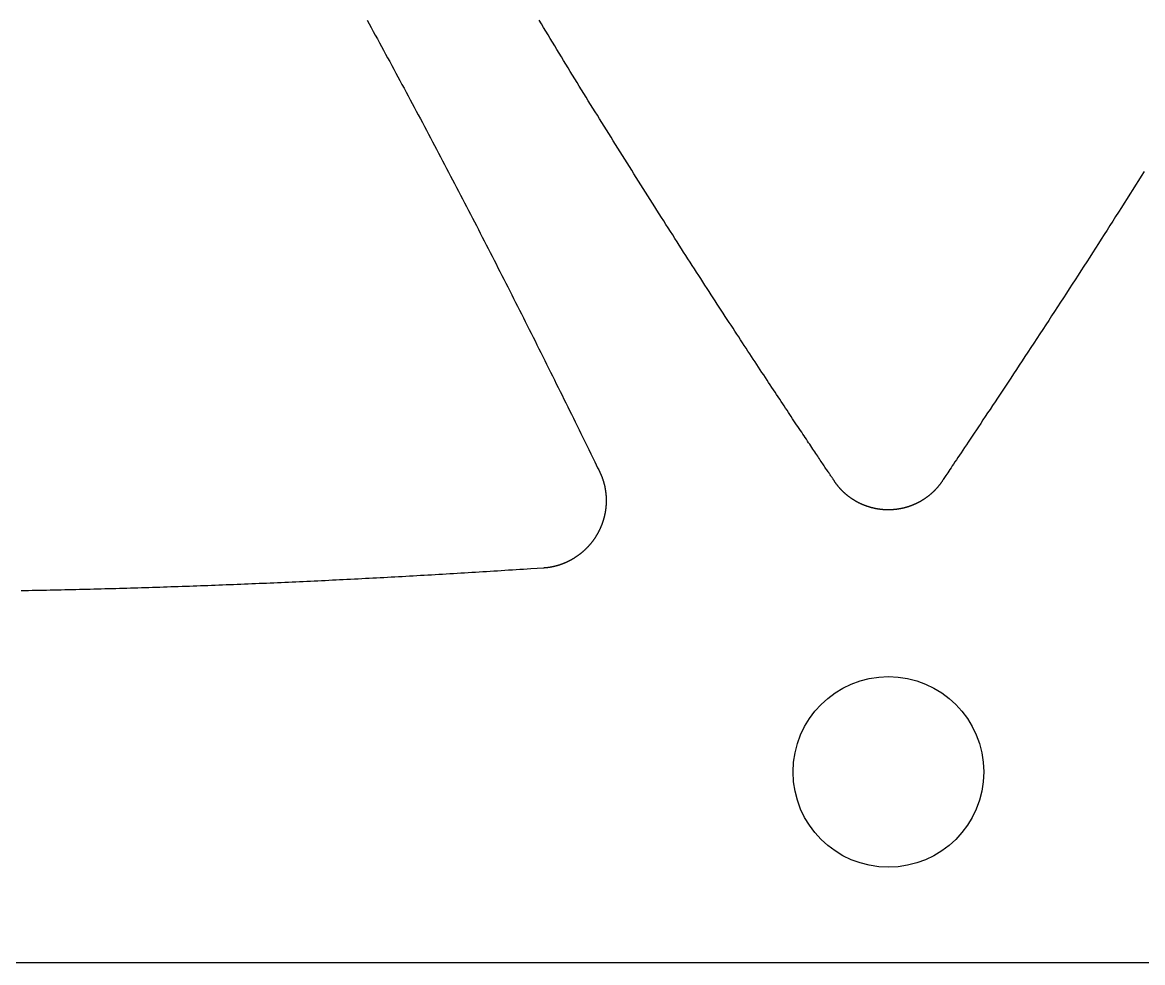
# Model space of a CAD drawing. Extents: x -3 to 136, y 0 to 121.
# Drawn here: x 53.04 to 70.66, y 0 to 14.79 of the extents above; entities that cross this region are included whole.
import ezdxf

# ---------------------------------------------------------------- set-up
doc = ezdxf.new("R2010")
doc.units = 0
doc.layers.get('0').update_dxf_attribs({"linetype": 'CONTINUOUS'})

msp = doc.modelspace()

# ---------------------------------------------------------------- linework, layer by layer
msp.add_lwpolyline([(69.26408, 119.9689, 0.57735027), (64.06792, 119.9689), (-2.59808, 4.5, 0.57735027), (0, 0), (133.332, 0, 0.57735027), (135.93008, 4.5)], format="xyb", close=True)
for points in [[(58.4637, 14.8301, 0), (58.4961, 14.7709, 0), (58.5285, 14.7116, 0), (58.5609, 14.6523, 0), (58.5933, 14.5929, 0), (58.6256, 14.5335, 0), (58.658, 14.474, 0), (58.6903, 14.4146, 0), (58.7226, 14.355, 0), (58.7549, 14.2955, 0), (58.7872, 14.2358, 0), (58.8195, 14.1762, 0), (58.8518, 14.1165, 0), (58.884, 14.0568, 0), (58.9163, 13.997, 0), (58.9485, 13.9372, 0), (58.9807, 13.8773, 0), (59.0129, 13.8174, 0), (59.0451, 13.7574, 0), (59.0773, 13.6974, 0), (59.1095, 13.6374, 0), (59.1416, 13.5773, 0), (59.1737, 13.5173, 0), (59.2058, 13.4572, 0), (59.2379, 13.3972, 0), (59.2699, 13.3371, 0), (59.3018, 13.2771, 0), (59.3337, 13.217, 0), (59.3656, 13.157, 0), (59.3975, 13.097, 0), (59.4293, 13.037, 0), (59.4611, 12.9769, 0), (59.4928, 12.9169, 0), (59.5245, 12.8569, 0), (59.5562, 12.7969, 0), (59.5878, 12.7369, 0), (59.6194, 12.6768, 0), (59.651, 12.6168, 0), (59.6825, 12.5568, 0), (59.7141, 12.4968, 0), (59.7455, 12.4367, 0), (59.777, 12.3767, 0), (59.8084, 12.3166, 0), (59.8398, 12.2566, 0), (59.8711, 12.1965, 0), (59.9025, 12.1365, 0), (59.9338, 12.0764, 0), (59.965, 12.0163, 0), (59.9963, 11.9562, 0), (60.0275, 11.8961, 0), (60.0587, 11.836, 0), (60.0898, 11.7759, 0), (60.121, 11.7157, 0), (60.1521, 11.6556, 0), (60.1832, 11.5954, 0), (60.2142, 11.5352, 0), (60.2453, 11.475, 0), (60.2763, 11.4148, 0), (60.3073, 11.3546, 0), (60.3382, 11.2944, 0), (60.3692, 11.2341, 0), (60.4001, 11.1738, 0), (60.431, 11.1135, 0), (60.4619, 11.0532, 0), (60.4927, 10.9929, 0), (60.5235, 10.9325, 0), (60.5544, 10.8722, 0), (60.5852, 10.8118, 0), (60.6159, 10.7513, 0), (60.6467, 10.6909, 0), (60.6774, 10.6304, 0), (60.7081, 10.5699, 0), (60.7388, 10.5094, 0), (60.7695, 10.4489, 0), (60.8002, 10.3883, 0), (60.8309, 10.3277, 0), (60.8615, 10.2671, 0), (60.8921, 10.2064, 0), (60.9227, 10.1457, 0), (60.9533, 10.085, 0), (60.9839, 10.0243, 0), (61.0145, 9.9635, 0), (61.045, 9.90269, 0), (61.0755, 9.84184, 0), (61.1061, 9.78097, 0), (61.1366, 9.72006, 0), (61.1671, 9.65912, 0), (61.1976, 9.59814, 0), (61.2281, 9.53712, 0), (61.2585, 9.47607, 0), (61.289, 9.41498, 0), (61.3194, 9.35385, 0), (61.3499, 9.29269, 0), (61.3803, 9.23148, 0), (61.4108, 9.17023, 0), (61.4412, 9.10899, 0), (61.4714, 9.04806, 0), (61.5014, 8.98746, 0), (61.5313, 8.92714, 0), (61.561, 8.86701, 0), (61.5907, 8.80701, 0), (61.6203, 8.74706, 0), (61.6499, 8.68711, 0), (61.6794, 8.62708, 0), (61.7091, 8.5669, 0), (61.7388, 8.5065, 0), (61.7686, 8.44581, 0), (61.7986, 8.38476, 0), (61.8288, 8.32329, 0), (61.8592, 8.26132, 0), (61.8898, 8.19878, 0), (61.9208, 8.13561, 0), (61.952, 8.07173, 0), (61.9836, 8.00708, 0), (62.0156, 7.9417, 0), (62.045, 7.88149, 0), (62.0702, 7.82977, 0), (62.0914, 7.78645, 0), (62.1084, 7.75144, 0), (62.1215, 7.72468, 0)], [(65.8101, 7.58376, 0), (65.8069, 7.58878, 0), (65.8032, 7.59443, 0), (65.7991, 7.60068, 0), (65.7946, 7.60755, 0), (65.7896, 7.61502, 0), (65.7843, 7.6231, 0), (65.7785, 7.63178, 0), (65.7724, 7.64106, 0), (65.7658, 7.65093, 0), (65.7588, 7.66139, 0), (65.7515, 7.67243, 0), (65.7437, 7.68406, 0), (65.7355, 7.69627, 0), (65.727, 7.70906, 0), (65.718, 7.72243, 0), (65.7087, 7.73636, 0), (65.699, 7.75086, 0), (65.6889, 7.76593, 0), (65.6784, 7.78156, 0), (65.6676, 7.79774, 0), (65.6564, 7.81448, 0), (65.6448, 7.83177, 0), (65.6328, 7.84961, 0), (65.6205, 7.86799, 0), (65.6078, 7.88692, 0), (65.5948, 7.90638, 0), (65.5814, 7.92638, 0), (65.5676, 7.9469, 0), (65.5535, 7.96796, 0), (65.5391, 7.98954, 0), (65.5243, 8.01165, 0), (65.5091, 8.03427, 0), (65.4936, 8.05741, 0), (65.4778, 8.08105, 0), (65.4616, 8.10521, 0), (65.4451, 8.12987, 0), (65.4283, 8.15504, 0), (65.4111, 8.1807, 0), (65.3936, 8.20686, 0), (65.3758, 8.23351, 0), (65.3577, 8.26065, 0), (65.3392, 8.28828, 0), (65.3204, 8.31639, 0), (65.3013, 8.34497, 0), (65.2819, 8.37404, 0), (65.2622, 8.40357, 0), (65.2422, 8.43358, 0), (65.2219, 8.46405, 0), (65.2013, 8.49498, 0), (65.1804, 8.52637, 0), (65.1592, 8.55822, 0), (65.1377, 8.59052, 0), (65.1159, 8.62327, 0), (65.0938, 8.65647, 0), (65.0715, 8.69011, 0), (65.0488, 8.72419, 0), (65.0259, 8.7587, 0), (65.0027, 8.79365, 0), (64.9792, 8.82903, 0), (64.9555, 8.86484, 0), (64.9314, 8.90107, 0), (64.9072, 8.93771, 0), (64.8826, 8.97478, 0), (64.8578, 9.01226, 0), (64.8327, 9.05015, 0), (64.8074, 9.08844, 0), (64.7818, 9.12714, 0), (64.756, 9.16624, 0), (64.7299, 9.20574, 0), (64.7036, 9.24563, 0), (64.677, 9.28591, 0), (64.6502, 9.32658, 0), (64.6232, 9.36763, 0), (64.5959, 9.40907, 0), (64.5684, 9.45088, 0), (64.5406, 9.49306, 0), (64.5126, 9.53562, 0), (64.4844, 9.57854, 0), (64.456, 9.62183, 0), (64.4274, 9.66547, 0), (64.3985, 9.70948, 0), (64.3694, 9.75384, 0), (64.3402, 9.79855, 0), (64.3107, 9.84361, 0), (64.281, 9.88901, 0), (64.2511, 9.93476, 0), (64.2209, 9.98084, 0), (64.1906, 10.0273, 0), (64.1601, 10.074, 0), (64.1294, 10.1211, 0), (64.0985, 10.1685, 0), (64.0675, 10.2162, 0), (64.0362, 10.2643, 0), (64.0047, 10.3126, 0), (63.9731, 10.3613, 0), (63.9413, 10.4103, 0), (63.9093, 10.4595, 0), (63.8772, 10.5091, 0), (63.8448, 10.559, 0), (63.8123, 10.6092, 0), (63.7797, 10.6597, 0), (63.7469, 10.7104, 0), (63.7139, 10.7615, 0), (63.6807, 10.8128, 0), (63.6474, 10.8644, 0), (63.614, 10.9163, 0), (63.5804, 10.9684, 0), (63.5466, 11.0209, 0), (63.5127, 11.0735, 0), (63.4787, 11.1265, 0), (63.4445, 11.1797, 0), (63.4102, 11.2332, 0), (63.3758, 11.2869, 0), (63.3412, 11.3409, 0), (63.3065, 11.3951, 0), (63.2717, 11.4495, 0), (63.2367, 11.5042, 0), (63.2016, 11.5592, 0), (63.1664, 11.6143, 0), (63.1311, 11.6697, 0), (63.0957, 11.7254, 0), (63.0601, 11.7812, 0), (63.0245, 11.8373, 0), (62.9888, 11.8936, 0), (62.9529, 11.9501, 0), (62.9169, 12.0068, 0), (62.8809, 12.0637, 0), (62.8447, 12.1208, 0), (62.8085, 12.1781, 0), (62.7722, 12.2356, 0), (62.7358, 12.2933, 0), (62.6993, 12.3511, 0), (62.6629, 12.4089, 0), (62.6266, 12.4666, 0), (62.5903, 12.5244, 0), (62.5541, 12.5821, 0), (62.5178, 12.6398, 0), (62.4817, 12.6975, 0), (62.4456, 12.7552, 0), (62.4095, 12.8128, 0), (62.3735, 12.8705, 0), (62.3375, 12.9281, 0), (62.3015, 12.9858, 0), (62.2656, 13.0434, 0), (62.2298, 13.101, 0), (62.1939, 13.1586, 0), (62.1582, 13.2162, 0), (62.1224, 13.2738, 0), (62.0867, 13.3313, 0), (62.0511, 13.3889, 0), (62.0155, 13.4464, 0), (61.9799, 13.504, 0), (61.9444, 13.5615, 0), (61.9089, 13.6191, 0), (61.8734, 13.6766, 0), (61.838, 13.7341, 0), (61.8026, 13.7916, 0), (61.7673, 13.8491, 0), (61.732, 13.9066, 0), (61.6968, 13.9641, 0), (61.6615, 14.0216, 0), (61.6264, 14.0791, 0), (61.5912, 14.1366, 0), (61.5561, 14.1941, 0), (61.5211, 14.2515, 0), (61.486, 14.309, 0), (61.4511, 14.3665, 0), (61.4161, 14.424, 0), (61.3812, 14.4814, 0), (61.3463, 14.5389, 0), (61.3115, 14.5964, 0), (61.2767, 14.6539, 0), (61.2419, 14.7113, 0), (61.2072, 14.7688, 0), (61.1725, 14.8263, 0)], [(70.6897, 12.4466, 0), (70.645, 12.3756, 0), (70.6003, 12.3047, 0), (70.5555, 12.2337, 0), (70.5107, 12.1628, 0), (70.4658, 12.0918, 0), (70.4209, 12.0209, 0), (70.3759, 11.95, 0), (70.3309, 11.8791, 0), (70.2859, 11.8082, 0), (70.2408, 11.7374, 0), (70.1956, 11.6665, 0), (70.1504, 11.5956, 0), (70.1052, 11.5248, 0), (70.0599, 11.4539, 0), (70.0145, 11.383, 0), (69.9691, 11.3121, 0), (69.9236, 11.2413, 0), (69.8781, 11.1704, 0), (69.8325, 11.0995, 0), (69.7869, 11.0286, 0), (69.7412, 10.9576, 0), (69.6954, 10.8867, 0), (69.6496, 10.8157, 0), (69.6037, 10.7447, 0), (69.5578, 10.6737, 0), (69.5117, 10.6027, 0), (69.4657, 10.5317, 0), (69.4195, 10.4606, 0), (69.3733, 10.3895, 0), (69.327, 10.3183, 0), (69.2807, 10.2472, 0), (69.2342, 10.176, 0), (69.1877, 10.1047, 0), (69.1412, 10.0335, 0), (69.0945, 9.96213, 0), (69.0478, 9.89077, 0), (69.001, 9.81937, 0), (68.9541, 9.74792, 0), (68.9073, 9.6766, 0), (68.8609, 9.60593, 0), (68.8148, 9.53599, 0), (68.7693, 9.4668, 0), (68.7242, 9.39839, 0), (68.6796, 9.33078, 0), (68.6355, 9.26401, 0), (68.5919, 9.1981, 0), (68.5489, 9.13307, 0), (68.5065, 9.06896, 0), (68.4647, 9.00579, 0), (68.4234, 8.94359, 0), (68.3828, 8.8824, 0), (68.3429, 8.82222, 0), (68.3036, 8.7631, 0), (68.265, 8.70507, 0), (68.2272, 8.64814, 0), (68.1901, 8.59234, 0), (68.1537, 8.53771, 0), (68.1181, 8.48428, 0), (68.0833, 8.43206, 0), (68.0493, 8.38108, 0), (68.0161, 8.33139, 0), (67.9838, 8.28299, 0), (67.9524, 8.23592, 0), (67.9218, 8.19021, 0), (67.8922, 8.14589, 0), (67.8635, 8.10297, 0), (67.8358, 8.0615, 0), (67.809, 8.0215, 0), (67.7832, 7.98298, 0), (67.7585, 7.946, 0), (67.7348, 7.91056, 0), (67.7121, 7.8767, 0), (67.6905, 7.84444, 0), (67.67, 7.81382, 0), (67.6507, 7.78486, 0), (67.6324, 7.75758, 0), (67.6153, 7.73202, 0), (67.5994, 7.70821, 0), (67.5847, 7.68617, 0), (67.5712, 7.66592, 0), (67.559, 7.6475, 0), (67.548, 7.63093, 0), (67.5383, 7.61625, 0), (67.5298, 7.60347, 0), (67.5227, 7.59263, 0), (67.517, 7.58376, 0)], [(62.1215, 7.72468, 0), (62.1235, 7.72052, 0), (62.1255, 7.71635, 0), (62.1275, 7.71218, 0), (62.1295, 7.70799, 0), (62.1314, 7.7038, 0), (62.1334, 7.6996, 0), (62.1353, 7.69538, 0), (62.1372, 7.69117, 0), (62.139, 7.68694, 0), (62.1409, 7.6827, 0), (62.1427, 7.67846, 0), (62.1445, 7.67421, 0), (62.1463, 7.66995, 0), (62.1481, 7.66568, 0), (62.1498, 7.6614, 0), (62.1516, 7.65712, 0), (62.1533, 7.65283, 0), (62.155, 7.64853, 0), (62.1566, 7.64423, 0), (62.1583, 7.63991, 0), (62.1599, 7.63559, 0), (62.1615, 7.63126, 0), (62.1631, 7.62693, 0), (62.1647, 7.62258, 0), (62.1663, 7.61823, 0), (62.1678, 7.61388, 0), (62.1693, 7.60951, 0), (62.1708, 7.60514, 0), (62.1723, 7.60076, 0), (62.1738, 7.59638, 0), (62.1752, 7.59199, 0), (62.1766, 7.58759, 0), (62.178, 7.58318, 0), (62.1794, 7.57877, 0), (62.1808, 7.57436, 0), (62.1821, 7.56993, 0), (62.1834, 7.5655, 0), (62.1847, 7.56107, 0), (62.186, 7.55662, 0), (62.1872, 7.55217, 0), (62.1885, 7.54772, 0), (62.1897, 7.54326, 0), (62.1909, 7.53879, 0), (62.1921, 7.53432, 0), (62.1932, 7.52984, 0), (62.1944, 7.52536, 0), (62.1955, 7.52087, 0), (62.1966, 7.51638, 0), (62.1977, 7.51188, 0), (62.1987, 7.50738, 0), (62.1998, 7.50288, 0), (62.2008, 7.49837, 0), (62.2018, 7.49386, 0), (62.2028, 7.48934, 0), (62.2037, 7.48482, 0), (62.2047, 7.48029, 0), (62.2056, 7.47576, 0), (62.2065, 7.47123, 0), (62.2074, 7.46669, 0), (62.2082, 7.46215, 0), (62.2091, 7.4576, 0), (62.2099, 7.45306, 0), (62.2107, 7.4485, 0), (62.2114, 7.44395, 0), (62.2122, 7.43939, 0), (62.2129, 7.43483, 0), (62.2136, 7.43026, 0), (62.2143, 7.42569, 0), (62.215, 7.42112, 0), (62.2157, 7.41655, 0), (62.2163, 7.41197, 0), (62.2169, 7.40739, 0), (62.2175, 7.40281, 0), (62.2181, 7.39822, 0), (62.2186, 7.39364, 0), (62.2192, 7.38905, 0), (62.2197, 7.38445, 0), (62.2202, 7.37986, 0), (62.2206, 7.37526, 0), (62.2211, 7.37066, 0), (62.2215, 7.36606, 0), (62.2219, 7.36145, 0), (62.2223, 7.35685, 0), (62.2227, 7.35224, 0), (62.223, 7.34763, 0), (62.2234, 7.34301, 0), (62.2237, 7.3384, 0), (62.224, 7.33378, 0), (62.2242, 7.32917, 0), (62.2245, 7.32455, 0), (62.2247, 7.31993, 0), (62.2249, 7.31531, 0), (62.2251, 7.31069, 0), (62.2253, 7.30607, 0), (62.2254, 7.30144, 0), (62.2255, 7.29682, 0), (62.2257, 7.2922, 0), (62.2257, 7.28758, 0), (62.2258, 7.28297, 0), (62.2258, 7.27835, 0), (62.2259, 7.27373, 0), (62.2259, 7.26911, 0), (62.2259, 7.26449, 0), (62.2258, 7.25988, 0), (62.2258, 7.25526, 0), (62.2257, 7.25065, 0), (62.2256, 7.24603, 0), (62.2255, 7.24142, 0), (62.2253, 7.23681, 0), (62.2252, 7.2322, 0), (62.225, 7.22759, 0), (62.2248, 7.22298, 0), (62.2246, 7.21837, 0), (62.2243, 7.21377, 0), (62.2241, 7.20917, 0), (62.2238, 7.20456, 0), (62.2235, 7.19996, 0), (62.2232, 7.19536, 0), (62.2229, 7.19077, 0), (62.2225, 7.18617, 0), (62.2221, 7.18158, 0), (62.2217, 7.17699, 0), (62.2213, 7.1724, 0), (62.2209, 7.16781, 0), (62.2204, 7.16322, 0), (62.2199, 7.15864, 0), (62.2194, 7.15406, 0), (62.2189, 7.14948, 0), (62.2184, 7.1449, 0), (62.2178, 7.14033, 0), (62.2172, 7.13576, 0), (62.2166, 7.13119, 0), (62.216, 7.12662, 0), (62.2154, 7.12206, 0), (62.2147, 7.1175, 0), (62.2141, 7.11294, 0), (62.2134, 7.10839, 0), (62.2127, 7.10383, 0), (62.2119, 7.09929, 0), (62.2112, 7.09474, 0), (62.2104, 7.0902, 0), (62.2096, 7.08566, 0), (62.2088, 7.08112, 0), (62.2079, 7.07659, 0), (62.2071, 7.07206, 0), (62.2062, 7.06754, 0), (62.2053, 7.06301, 0), (62.2044, 7.05849, 0), (62.2035, 7.05398, 0), (62.2025, 7.04947, 0), (62.2016, 7.04496, 0), (62.2006, 7.04046, 0), (62.1996, 7.03596, 0), (62.1985, 7.03147, 0), (62.1975, 7.02698, 0), (62.1964, 7.02249, 0), (62.1953, 7.01801, 0), (62.1942, 7.01353, 0), (62.1931, 7.00905, 0), (62.1919, 7.00459, 0), (62.1908, 7.00012, 0), (62.1896, 6.99566, 0), (62.1884, 6.9912, 0), (62.1872, 6.98675, 0), (62.1859, 6.98231, 0), (62.1847, 6.97787, 0), (62.1834, 6.97343, 0), (62.1821, 6.969, 0), (62.1807, 6.96457, 0), (62.1794, 6.96015, 0), (62.178, 6.95574, 0), (62.1767, 6.95133, 0), (62.1753, 6.94692, 0), (62.1739, 6.94252, 0), (62.1724, 6.93813, 0), (62.171, 6.93374, 0), (62.1695, 6.92935, 0), (62.168, 6.92498, 0), (62.1665, 6.9206, 0), (62.165, 6.91624, 0), (62.1634, 6.91188, 0), (62.1618, 6.90753, 0), (62.1602, 6.90318, 0), (62.1586, 6.89884, 0), (62.157, 6.89451, 0), (62.1554, 6.89019, 0), (62.1537, 6.88588, 0), (62.152, 6.88157, 0), (62.1503, 6.87727, 0), (62.1486, 6.87298, 0), (62.1469, 6.8687, 0), (62.1451, 6.86442, 0), (62.1433, 6.86016, 0), (62.1416, 6.8559, 0), (62.1397, 6.85165, 0), (62.1379, 6.84741, 0), (62.1361, 6.84318, 0), (62.1342, 6.83895, 0), (62.1323, 6.83474, 0), (62.1304, 6.83053, 0), (62.1285, 6.82633, 0), (62.1266, 6.82214, 0), (62.1246, 6.81796, 0), (62.1227, 6.81379, 0), (62.1207, 6.80962, 0), (62.1187, 6.80547, 0), (62.1167, 6.80132, 0), (62.1146, 6.79718, 0), (62.1126, 6.79306, 0), (62.1105, 6.78894, 0), (62.1084, 6.78483, 0), (62.1063, 6.78073, 0), (62.1042, 6.77664, 0), (62.102, 6.77256, 0), (62.0998, 6.76848, 0), (62.0977, 6.76442, 0), (62.0955, 6.76037, 0), (62.0933, 6.75633, 0), (62.091, 6.75229, 0), (62.0888, 6.74827, 0), (62.0865, 6.74425, 0), (62.0842, 6.74025, 0), (62.0819, 6.73626, 0), (62.0796, 6.73227, 0), (62.0773, 6.7283, 0), (62.0749, 6.72433, 0), (62.0726, 6.72038, 0), (62.0702, 6.71643, 0), (62.0678, 6.7125, 0), (62.0653, 6.70858, 0), (62.0629, 6.70466, 0), (62.0605, 6.70076, 0), (62.058, 6.69687, 0), (62.0555, 6.69299, 0), (62.053, 6.68911, 0), (62.0505, 6.68525, 0), (62.0479, 6.6814, 0), (62.0454, 6.67756, 0), (62.0428, 6.67374, 0), (62.0402, 6.66992, 0), (62.0376, 6.66611, 0), (62.035, 6.66232, 0), (62.0324, 6.65853, 0), (62.0297, 6.65476, 0), (62.0271, 6.651, 0), (62.0244, 6.64725, 0), (62.0217, 6.64351, 0), (62.019, 6.63978, 0), (62.0162, 6.63606, 0), (62.0135, 6.63235, 0), (62.0107, 6.62866, 0), (62.0079, 6.62498, 0), (62.0051, 6.62131, 0), (62.0023, 6.61765, 0), (61.9995, 6.614, 0), (61.9966, 6.61036, 0), (61.9938, 6.60674, 0), (61.9909, 6.60313, 0), (61.988, 6.59953, 0), (61.9851, 6.59594, 0), (61.9822, 6.59236, 0), (61.9792, 6.5888, 0), (61.9763, 6.58525, 0), (61.9733, 6.58171, 0), (61.9703, 6.57818, 0), (61.9673, 6.57467, 0), (61.9643, 6.57117, 0), (61.9612, 6.56768, 0), (61.9582, 6.5642, 0), (61.9551, 6.56073, 0), (61.952, 6.55728, 0), (61.9489, 6.55384, 0), (61.9458, 6.55042, 0), (61.9427, 6.54701, 0), (61.9396, 6.54361, 0), (61.9364, 6.54023, 0), (61.9332, 6.53686, 0), (61.9301, 6.53351, 0), (61.9269, 6.53017, 0), (61.9237, 6.52684, 0), (61.9204, 6.52353, 0), (61.9172, 6.52023, 0), (61.9139, 6.51695, 0), (61.9107, 6.51368, 0), (61.9074, 6.51043, 0), (61.9041, 6.50719, 0), (61.9008, 6.50397, 0), (61.8975, 6.50076, 0), (61.8942, 6.49757, 0), (61.8908, 6.49439, 0), (61.8875, 6.49122, 0), (61.8841, 6.48807, 0), (61.8807, 6.48494, 0), (61.8773, 6.48182, 0), (61.8739, 6.47871, 0), (61.8705, 6.47562, 0), (61.867, 6.47255, 0), (61.8636, 6.46949, 0), (61.8601, 6.46644, 0), (61.8566, 6.46341, 0), (61.8531, 6.4604, 0), (61.8496, 6.4574, 0), (61.8461, 6.45442, 0), (61.8426, 6.45145, 0), (61.8391, 6.4485, 0), (61.8355, 6.44556, 0), (61.8319, 6.44264, 0), (61.8284, 6.43973, 0), (61.8248, 6.43684, 0), (61.8212, 6.43397, 0), (61.8176, 6.43111, 0), (61.8139, 6.42826, 0), (61.8103, 6.42544, 0), (61.8066, 6.42262, 0), (61.803, 6.41983, 0), (61.7993, 6.41705, 0), (61.7956, 6.41428, 0), (61.7919, 6.41154, 0), (61.7882, 6.4088, 0), (61.7845, 6.40609, 0), (61.7807, 6.40339, 0), (61.777, 6.4007, 0), (61.7732, 6.39804, 0), (61.7695, 6.39538, 0), (61.7657, 6.39275, 0), (61.7619, 6.39013, 0), (61.7581, 6.38753, 0), (61.7543, 6.38494, 0), (61.7505, 6.38237, 0), (61.7466, 6.37982, 0), (61.7428, 6.37729, 0), (61.7389, 6.37477, 0), (61.735, 6.37226, 0), (61.7312, 6.36978, 0), (61.7273, 6.36731, 0), (61.7234, 6.36485, 0), (61.7194, 6.36242, 0), (61.7155, 6.36, 0), (61.7116, 6.3576, 0), (61.7076, 6.35521, 0), (61.7037, 6.35285, 0), (61.6997, 6.35049, 0), (61.6957, 6.34816, 0), (61.6917, 6.34584, 0), (61.6877, 6.34354, 0), (61.6837, 6.34126, 0), (61.6797, 6.339, 0), (61.6757, 6.33675, 0), (61.6716, 6.33452, 0), (61.6676, 6.33231, 0), (61.6635, 6.33011, 0), (61.6594, 6.32793, 0), (61.6553, 6.32577, 0), (61.6512, 6.32363, 0), (61.6471, 6.3215, 0), (61.643, 6.3194, 0), (61.6389, 6.31731, 0), (61.6348, 6.31523, 0), (61.6306, 6.31318, 0), (61.6265, 6.31114, 0), (61.6223, 6.30912, 0), (61.6181, 6.30712, 0), (61.614, 6.30514, 0), (61.6098, 6.30318, 0), (61.6056, 6.30124, 0), (61.6014, 6.29931, 0), (61.5972, 6.29741, 0), (61.5929, 6.29552, 0), (61.5887, 6.29365, 0), (61.5845, 6.2918, 0), (61.5803, 6.28997, 0), (61.576, 6.28816, 0), (61.5717, 6.28637, 0), (61.5675, 6.28459, 0), (61.5632, 6.28284, 0), (61.5589, 6.28111, 0), (61.5547, 6.27939, 0), (61.5504, 6.27769, 0), (61.5461, 6.27601, 0), (61.5418, 6.27436, 0), (61.5375, 6.27272, 0), (61.5331, 6.2711, 0), (61.5288, 6.26949, 0), (61.5245, 6.26791, 0), (61.5201, 6.26635, 0), (61.5158, 6.26481, 0), (61.5115, 6.26328, 0), (61.5071, 6.26178, 0), (61.5027, 6.26029, 0), (61.4984, 6.25883, 0), (61.494, 6.25738, 0), (61.4896, 6.25596, 0), (61.4852, 6.25455, 0), (61.4808, 6.25316, 0), (61.4764, 6.25179, 0), (61.472, 6.25044, 0), (61.4676, 6.24911, 0), (61.4632, 6.24781, 0), (61.4588, 6.24652, 0), (61.4543, 6.24525, 0), (61.4499, 6.244, 0), (61.4455, 6.24277, 0), (61.441, 6.24155, 0), (61.4366, 6.24036, 0), (61.4321, 6.23919, 0), (61.4277, 6.23804, 0), (61.4232, 6.23691, 0), (61.4187, 6.2358, 0), (61.4143, 6.23471, 0), (61.4098, 6.23364, 0), (61.4053, 6.23258, 0), (61.4008, 6.23155, 0), (61.3963, 6.23054, 0), (61.3918, 6.22955, 0), (61.3873, 6.22858, 0), (61.3828, 6.22763, 0), (61.3783, 6.22669, 0), (61.3738, 6.22578, 0), (61.3693, 6.22489, 0), (61.3647, 6.22402, 0), (61.3602, 6.22317, 0), (61.3557, 6.22234, 0), (61.3512, 6.22153, 0), (61.3466, 6.22074, 0), (61.3421, 6.21997, 0), (61.3375, 6.21922, 0), (61.333, 6.21849, 0), (61.3284, 6.21779, 0), (61.3239, 6.2171, 0), (61.3193, 6.21643, 0), (61.3147, 6.21578, 0), (61.3102, 6.21516, 0), (61.3056, 6.21455, 0), (61.301, 6.21397, 0), (61.2964, 6.2134, 0), (61.2919, 6.21286, 0), (61.2873, 6.21234, 0), (61.2827, 6.21183, 0), (61.2781, 6.21135, 0), (61.2735, 6.21089, 0), (61.2689, 6.21045, 0), (61.2643, 6.21003, 0), (61.2597, 6.20963, 0), (61.2551, 6.20925, 0), (61.2505, 6.20889, 0), (61.2459, 6.20856, 0), (61.2413, 6.20824, 0)], [(67.517, 7.58376, 0), (67.5145, 7.57995, 0), (67.512, 7.57617, 0), (67.5095, 7.57239, 0), (67.507, 7.56862, 0), (67.5045, 7.56487, 0), (67.5019, 7.56113, 0), (67.4993, 7.5574, 0), (67.4967, 7.55368, 0), (67.4941, 7.54997, 0), (67.4915, 7.54628, 0), (67.4889, 7.5426, 0), (67.4862, 7.53893, 0), (67.4836, 7.53528, 0), (67.4809, 7.53163, 0), (67.4782, 7.528, 0), (67.4754, 7.52438, 0), (67.4727, 7.52078, 0), (67.4699, 7.51718, 0), (67.4672, 7.5136, 0), (67.4644, 7.51004, 0), (67.4616, 7.50648, 0), (67.4588, 7.50294, 0), (67.4559, 7.49941, 0), (67.4531, 7.4959, 0), (67.4502, 7.49239, 0), (67.4473, 7.4889, 0), (67.4444, 7.48543, 0), (67.4415, 7.48196, 0), (67.4386, 7.47851, 0), (67.4356, 7.47508, 0), (67.4327, 7.47165, 0), (67.4297, 7.46824, 0), (67.4267, 7.46485, 0), (67.4237, 7.46146, 0), (67.4207, 7.45809, 0), (67.4176, 7.45474, 0), (67.4146, 7.45139, 0), (67.4115, 7.44807, 0), (67.4084, 7.44475, 0), (67.4053, 7.44145, 0), (67.4022, 7.43816, 0), (67.3991, 7.43489, 0), (67.3959, 7.43163, 0), (67.3928, 7.42839, 0), (67.3896, 7.42515, 0), (67.3864, 7.42194, 0), (67.3832, 7.41873, 0), (67.38, 7.41555, 0), (67.3767, 7.41237, 0), (67.3735, 7.40921, 0), (67.3702, 7.40607, 0), (67.3669, 7.40294, 0), (67.3636, 7.39982, 0), (67.3603, 7.39673, 0), (67.357, 7.39364, 0), (67.3537, 7.39057, 0), (67.3503, 7.38752, 0), (67.347, 7.38448, 0), (67.3436, 7.38146, 0), (67.3402, 7.37846, 0), (67.3368, 7.37546, 0), (67.3334, 7.37249, 0), (67.33, 7.36953, 0), (67.3265, 7.36658, 0), (67.3231, 7.36366, 0), (67.3196, 7.36074, 0), (67.3161, 7.35784, 0), (67.3126, 7.35496, 0), (67.3091, 7.3521, 0), (67.3056, 7.34925, 0), (67.3021, 7.34641, 0), (67.2985, 7.34359, 0), (67.295, 7.34079, 0), (67.2914, 7.33801, 0), (67.2878, 7.33524, 0), (67.2842, 7.33248, 0), (67.2806, 7.32974, 0), (67.277, 7.32702, 0), (67.2734, 7.32432, 0), (67.2698, 7.32163, 0), (67.2661, 7.31895, 0), (67.2624, 7.3163, 0), (67.2588, 7.31366, 0), (67.2551, 7.31103, 0), (67.2514, 7.30842, 0), (67.2476, 7.30583, 0), (67.2439, 7.30326, 0), (67.2402, 7.3007, 0), (67.2364, 7.29816, 0), (67.2327, 7.29563, 0), (67.2289, 7.29312, 0), (67.2251, 7.29063, 0), (67.2213, 7.28816, 0), (67.2175, 7.2857, 0), (67.2137, 7.28326, 0), (67.2099, 7.28083, 0), (67.206, 7.27842, 0), (67.2022, 7.27603, 0), (67.1983, 7.27366, 0), (67.1944, 7.27131, 0), (67.1906, 7.26897, 0), (67.1867, 7.26665, 0), (67.1828, 7.26435, 0), (67.1788, 7.26206, 0), (67.1749, 7.2598, 0), (67.171, 7.25755, 0), (67.1671, 7.25532, 0), (67.1631, 7.2531, 0), (67.1592, 7.25091, 0), (67.1552, 7.24873, 0), (67.1512, 7.24657, 0), (67.1472, 7.24443, 0), (67.1432, 7.24231, 0), (67.1392, 7.2402, 0), (67.1352, 7.23812, 0), (67.1312, 7.23605, 0), (67.1272, 7.234, 0), (67.1231, 7.23197, 0), (67.1191, 7.22995, 0), (67.115, 7.22795, 0), (67.111, 7.22598, 0), (67.1069, 7.22402, 0), (67.1028, 7.22208, 0), (67.0987, 7.22015, 0), (67.0946, 7.21825, 0), (67.0905, 7.21636, 0), (67.0864, 7.21449, 0), (67.0823, 7.21264, 0), (67.0782, 7.21081, 0), (67.074, 7.20899, 0), (67.0699, 7.2072, 0), (67.0657, 7.20542, 0), (67.0616, 7.20366, 0), (67.0574, 7.20192, 0), (67.0532, 7.2002, 0), (67.0491, 7.1985, 0), (67.0449, 7.19682, 0), (67.0407, 7.19515, 0), (67.0365, 7.1935, 0), (67.0323, 7.19187, 0), (67.028, 7.19026, 0), (67.0238, 7.18867, 0), (67.0196, 7.1871, 0), (67.0154, 7.18554, 0), (67.0111, 7.18401, 0), (67.0069, 7.18249, 0), (67.0026, 7.18099, 0), (66.9983, 7.17951, 0), (66.9941, 7.17805, 0), (66.9898, 7.17661, 0), (66.9855, 7.17519, 0), (66.9812, 7.17378, 0), (66.9769, 7.1724, 0), (66.9726, 7.17103, 0), (66.9683, 7.16968, 0), (66.964, 7.16835, 0), (66.9596, 7.16704, 0), (66.9553, 7.16575, 0), (66.951, 7.16448, 0), (66.9466, 7.16323, 0), (66.9423, 7.162, 0), (66.9379, 7.16078, 0), (66.9336, 7.15958, 0), (66.9292, 7.15841, 0), (66.9248, 7.15725, 0), (66.9205, 7.15611, 0), (66.9161, 7.15499, 0), (66.9117, 7.15389, 0), (66.9073, 7.15281, 0), (66.9029, 7.15175, 0), (66.8985, 7.15071, 0), (66.8941, 7.14968, 0), (66.8897, 7.14868, 0), (66.8853, 7.1477, 0), (66.8808, 7.14673, 0), (66.8764, 7.14579, 0), (66.872, 7.14486, 0), (66.8676, 7.14395, 0), (66.8631, 7.14306, 0), (66.8587, 7.1422, 0), (66.8542, 7.14135, 0), (66.8498, 7.14052, 0), (66.8453, 7.13971, 0), (66.8408, 7.13892, 0), (66.8364, 7.13815, 0), (66.8319, 7.13739, 0), (66.8274, 7.13666, 0), (66.8229, 7.13595, 0), (66.8185, 7.13526, 0), (66.814, 7.13459, 0), (66.8095, 7.13394, 0), (66.805, 7.1333, 0), (66.8005, 7.13269, 0), (66.796, 7.1321, 0), (66.7915, 7.13153, 0), (66.787, 7.13097, 0), (66.7826, 7.13044, 0), (66.7781, 7.12993, 0), (66.7736, 7.12943, 0), (66.7691, 7.12896, 0), (66.7646, 7.12851, 0), (66.7601, 7.12807, 0), (66.7555, 7.12766, 0), (66.751, 7.12727, 0), (66.7465, 7.12689, 0), (66.742, 7.12654, 0), (66.7375, 7.1262, 0), (66.733, 7.12589, 0), (66.7285, 7.12559, 0), (66.724, 7.12532, 0), (66.7195, 7.12506, 0), (66.715, 7.12483, 0), (66.7104, 7.12461, 0), (66.7059, 7.12442, 0), (66.7014, 7.12424, 0), (66.6969, 7.12408, 0), (66.6924, 7.12395, 0), (66.6879, 7.12383, 0), (66.6834, 7.12373, 0), (66.6788, 7.12366, 0), (66.6743, 7.1236, 0), (66.6698, 7.12356, 0), (66.6653, 7.12354, 0), (66.6608, 7.12355, 0), (66.6563, 7.12357, 0), (66.6517, 7.12361, 0), (66.6472, 7.12367, 0), (66.6427, 7.12375, 0), (66.6382, 7.12386, 0), (66.6337, 7.12398, 0), (66.6292, 7.12412, 0), (66.6247, 7.12428, 0), (66.6201, 7.12446, 0), (66.6156, 7.12466, 0), (66.6111, 7.12488, 0), (66.6066, 7.12512, 0), (66.6021, 7.12538, 0), (66.5976, 7.12566, 0), (66.5931, 7.12596, 0), (66.5886, 7.12627, 0), (66.5841, 7.12661, 0), (66.5796, 7.12697, 0), (66.5751, 7.12735, 0), (66.5706, 7.12775, 0), (66.5661, 7.12817, 0), (66.5616, 7.1286, 0), (66.5571, 7.12906, 0), (66.5526, 7.12954, 0), (66.5481, 7.13003, 0), (66.5436, 7.13055, 0), (66.5391, 7.13109, 0), (66.5346, 7.13164, 0), (66.5301, 7.13222, 0), (66.5257, 7.13281, 0), (66.5212, 7.13343, 0), (66.5167, 7.13406, 0), (66.5122, 7.13472, 0), (66.5078, 7.13539, 0), (66.5033, 7.13609, 0), (66.4988, 7.1368, 0), (66.4944, 7.13753, 0), (66.4899, 7.13829, 0), (66.4854, 7.13906, 0), (66.481, 7.13985, 0), (66.4765, 7.14067, 0), (66.4721, 7.1415, 0), (66.4676, 7.14235, 0), (66.4632, 7.14322, 0), (66.4587, 7.14411, 0), (66.4543, 7.14503, 0), (66.4499, 7.14596, 0), (66.4454, 7.14691, 0), (66.441, 7.14788, 0), (66.4366, 7.14887, 0), (66.4322, 7.14988, 0), (66.4277, 7.15091, 0), (66.4233, 7.15195, 0), (66.4189, 7.15302, 0), (66.4145, 7.15411, 0), (66.4101, 7.15521, 0), (66.4057, 7.15634, 0), (66.4014, 7.15748, 0), (66.397, 7.15865, 0), (66.3926, 7.15983, 0), (66.3883, 7.16103, 0), (66.3839, 7.16225, 0), (66.3795, 7.16349, 0), (66.3752, 7.16475, 0), (66.3709, 7.16603, 0), (66.3665, 7.16732, 0), (66.3622, 7.16864, 0), (66.3579, 7.16997, 0), (66.3536, 7.17133, 0), (66.3492, 7.1727, 0), (66.3449, 7.17409, 0), (66.3407, 7.1755, 0), (66.3364, 7.17693, 0), (66.3321, 7.17838, 0), (66.3278, 7.17984, 0), (66.3235, 7.18133, 0), (66.3193, 7.18283, 0), (66.315, 7.18435, 0), (66.3108, 7.18589, 0), (66.3065, 7.18745, 0), (66.3023, 7.18903, 0), (66.2981, 7.19063, 0), (66.2939, 7.19224, 0), (66.2897, 7.19388, 0), (66.2854, 7.19553, 0), (66.2813, 7.1972, 0), (66.2771, 7.19889, 0), (66.2729, 7.2006, 0), (66.2687, 7.20232, 0), (66.2645, 7.20407, 0), (66.2604, 7.20583, 0), (66.2562, 7.20761, 0), (66.2521, 7.20941, 0), (66.248, 7.21123, 0), (66.2438, 7.21306, 0), (66.2397, 7.21492, 0), (66.2356, 7.21679, 0), (66.2315, 7.21868, 0), (66.2274, 7.22059, 0), (66.2233, 7.22251, 0), (66.2193, 7.22446, 0), (66.2152, 7.22642, 0), (66.2111, 7.2284, 0), (66.2071, 7.2304, 0), (66.2031, 7.23242, 0), (66.199, 7.23445, 0), (66.195, 7.2365, 0), (66.191, 7.23857, 0), (66.187, 7.24066, 0), (66.183, 7.24277, 0), (66.179, 7.24489, 0), (66.175, 7.24704, 0), (66.1711, 7.2492, 0), (66.1671, 7.25137, 0), (66.1631, 7.25357, 0), (66.1592, 7.25578, 0), (66.1553, 7.25801, 0), (66.1514, 7.26026, 0), (66.1474, 7.26253, 0), (66.1435, 7.26481, 0), (66.1396, 7.26711, 0), (66.1358, 7.26943, 0), (66.1319, 7.27177, 0), (66.128, 7.27412, 0), (66.1242, 7.27649, 0), (66.1203, 7.27888, 0), (66.1165, 7.28129, 0), (66.1127, 7.28371, 0), (66.1089, 7.28615, 0), (66.1051, 7.28861, 0), (66.1013, 7.29109, 0), (66.0975, 7.29358, 0), (66.0937, 7.29609, 0), (66.09, 7.29862, 0), (66.0862, 7.30117, 0), (66.0825, 7.30373, 0), (66.0788, 7.30631, 0), (66.075, 7.3089, 0), (66.0713, 7.31152, 0), (66.0677, 7.31415, 0), (66.064, 7.31679, 0), (66.0603, 7.31945, 0), (66.0567, 7.32213, 0), (66.053, 7.32482, 0), (66.0494, 7.32753, 0), (66.0458, 7.33026, 0), (66.0422, 7.333, 0), (66.0386, 7.33575, 0), (66.035, 7.33852, 0), (66.0314, 7.34131, 0), (66.0279, 7.34412, 0), (66.0243, 7.34693, 0), (66.0208, 7.34977, 0), (66.0173, 7.35262, 0), (66.0138, 7.35548, 0), (66.0103, 7.35836, 0), (66.0069, 7.36126, 0), (66.0034, 7.36417, 0), (66, 7.36709, 0), (65.9965, 7.37003, 0), (65.9931, 7.37299, 0), (65.9897, 7.37596, 0), (65.9863, 7.37894, 0), (65.9829, 7.38195, 0), (65.9796, 7.38496, 0), (65.9762, 7.38799, 0), (65.9729, 7.39104, 0), (65.9696, 7.3941, 0), (65.9663, 7.39717, 0), (65.963, 7.40026, 0), (65.9597, 7.40336, 0), (65.9564, 7.40648, 0), (65.9532, 7.40962, 0), (65.95, 7.41276, 0), (65.9467, 7.41593, 0), (65.9435, 7.4191, 0), (65.9403, 7.42229, 0), (65.9372, 7.4255, 0), (65.934, 7.42872, 0), (65.9309, 7.43195, 0), (65.9277, 7.4352, 0), (65.9246, 7.43846, 0), (65.9215, 7.44174, 0), (65.9184, 7.44503, 0), (65.9153, 7.44833, 0), (65.9123, 7.45165, 0), (65.9092, 7.45498, 0), (65.9062, 7.45832, 0), (65.9032, 7.46168, 0), (65.9002, 7.46506, 0), (65.8972, 7.46844, 0), (65.8942, 7.47184, 0), (65.8913, 7.47526, 0), (65.8884, 7.47868, 0), (65.8854, 7.48212, 0), (65.8825, 7.48558, 0), (65.8796, 7.48905, 0), (65.8768, 7.49253, 0), (65.8739, 7.49602, 0), (65.8711, 7.49953, 0), (65.8682, 7.50305, 0), (65.8654, 7.50658, 0), (65.8626, 7.51013, 0), (65.8598, 7.51369, 0), (65.8571, 7.51726, 0), (65.8543, 7.52085, 0), (65.8516, 7.52445, 0), (65.8489, 7.52806, 0), (65.8462, 7.53169, 0), (65.8435, 7.53532, 0), (65.8408, 7.53897, 0), (65.8382, 7.54264, 0), (65.8356, 7.54631, 0), (65.8329, 7.55, 0), (65.8303, 7.5537, 0), (65.8277, 7.55742, 0), (65.8252, 7.56114, 0), (65.8226, 7.56488, 0), (65.8201, 7.56863, 0), (65.8176, 7.57239, 0), (65.8151, 7.57617, 0), (65.8126, 7.57996, 0), (65.8101, 7.58376, 0)], [(61.2413, 6.20824, 0), (61.0385, 6.19487, 0), (60.9803, 6.19106, 0), (60.9224, 6.18728, 0), (60.8646, 6.18353, 0), (60.8069, 6.17979, 0), (60.7491, 6.17608, 0), (60.6913, 6.17237, 0), (60.6334, 6.16868, 0), (60.5754, 6.16499, 0), (60.5175, 6.16133, 0), (60.4596, 6.15769, 0), (60.4018, 6.15406, 0), (60.3439, 6.15045, 0), (60.2861, 6.14686, 0), (60.2282, 6.14329, 0), (60.1704, 6.13973, 0), (60.1126, 6.13619, 0), (60.0548, 6.13267, 0), (59.997, 6.12917, 0), (59.9392, 6.12568, 0), (59.8814, 6.12221, 0), (59.8236, 6.11876, 0), (59.7658, 6.11533, 0), (59.708, 6.11191, 0), (59.6502, 6.10851, 0), (59.5924, 6.10513, 0), (59.5345, 6.10177, 0), (59.4767, 6.09842, 0), (59.4188, 6.09509, 0), (59.361, 6.09177, 0), (59.3031, 6.08848, 0), (59.2452, 6.0852, 0), (59.1874, 6.08195, 0), (59.1296, 6.07871, 0), (59.0718, 6.07549, 0), (59.0139, 6.07229, 0), (58.9561, 6.0691, 0), (58.8984, 6.06594, 0), (58.8406, 6.0628, 0), (58.7828, 6.05967, 0), (58.7251, 6.05657, 0), (58.6673, 6.05348, 0), (58.6096, 6.05041, 0), (58.5518, 6.04736, 0), (58.4941, 6.04434, 0), (58.4364, 6.04133, 0), (58.3787, 6.03834, 0), (58.321, 6.03536, 0), (58.2633, 6.03241, 0), (58.2056, 6.02948, 0), (58.1479, 6.02657, 0), (58.0902, 6.02367, 0), (58.0325, 6.0208, 0), (57.9749, 6.01794, 0), (57.9172, 6.01511, 0), (57.8595, 6.01229, 0), (57.8019, 6.0095, 0), (57.7442, 6.00672, 0), (57.6866, 6.00396, 0), (57.6289, 6.00123, 0), (57.5712, 5.99851, 0), (57.5136, 5.99581, 0), (57.456, 5.99313, 0), (57.3983, 5.99048, 0), (57.3407, 5.98784, 0), (57.283, 5.98522, 0), (57.2254, 5.98262, 0), (57.1677, 5.98004, 0), (57.1101, 5.97748, 0), (57.0524, 5.97494, 0), (56.9948, 5.97243, 0), (56.9371, 5.96993, 0), (56.8795, 5.96745, 0), (56.8218, 5.96499, 0), (56.7642, 5.96255, 0), (56.7065, 5.96013, 0), (56.6488, 5.95774, 0), (56.5912, 5.95536, 0), (56.5335, 5.953, 0), (56.4758, 5.95066, 0), (56.4181, 5.94835, 0), (56.3604, 5.94605, 0), (56.3028, 5.94377, 0), (56.2451, 5.94152, 0), (56.1873, 5.93928, 0), (56.1296, 5.93707, 0), (56.0719, 5.93487, 0), (56.0142, 5.9327, 0), (55.9565, 5.93055, 0), (55.8987, 5.92841, 0), (55.841, 5.9263, 0), (55.7832, 5.92421, 0), (55.7254, 5.92214, 0), (55.6677, 5.92009, 0), (55.6099, 5.91806, 0), (55.5521, 5.91605, 0), (55.4943, 5.91406, 0), (55.4364, 5.91209, 0), (55.3786, 5.91015, 0), (55.3208, 5.90822, 0), (55.2629, 5.90632, 0), (55.205, 5.90444, 0), (55.1472, 5.90257, 0), (55.0893, 5.90073, 0), (55.0315, 5.89892, 0), (54.9737, 5.89712, 0), (54.9159, 5.89535, 0), (54.8581, 5.89359, 0), (54.8004, 5.89186, 0), (54.7427, 5.89016, 0), (54.685, 5.88847, 0), (54.6273, 5.88681, 0), (54.5697, 5.88517, 0), (54.512, 5.88355, 0), (54.4544, 5.88195, 0), (54.3969, 5.88038, 0), (54.3393, 5.87882, 0), (54.2818, 5.87729, 0), (54.2242, 5.87579, 0), (54.1667, 5.8743, 0), (54.1093, 5.87283, 0), (54.0518, 5.87139, 0), (53.9944, 5.86997, 0), (53.9369, 5.86857, 0), (53.8795, 5.8672, 0), (53.8221, 5.86584, 0), (53.7648, 5.86451, 0), (53.7074, 5.8632, 0), (53.6501, 5.86192, 0), (53.5928, 5.86065, 0), (53.5355, 5.85941, 0), (53.4782, 5.85818, 0), (53.4209, 5.85699, 0), (53.3637, 5.85581, 0), (53.3065, 5.85465, 0), (53.2493, 5.85352, 0), (53.1921, 5.85241, 0), (53.1349, 5.85132, 0), (53.0777, 5.85025, 0), (53.0205, 5.84921, 0)]]:
    msp.add_polyline3d(points)
msp.add_circle((66.666, 3), 1.5)

doc.saveas('drawing.dxf')
